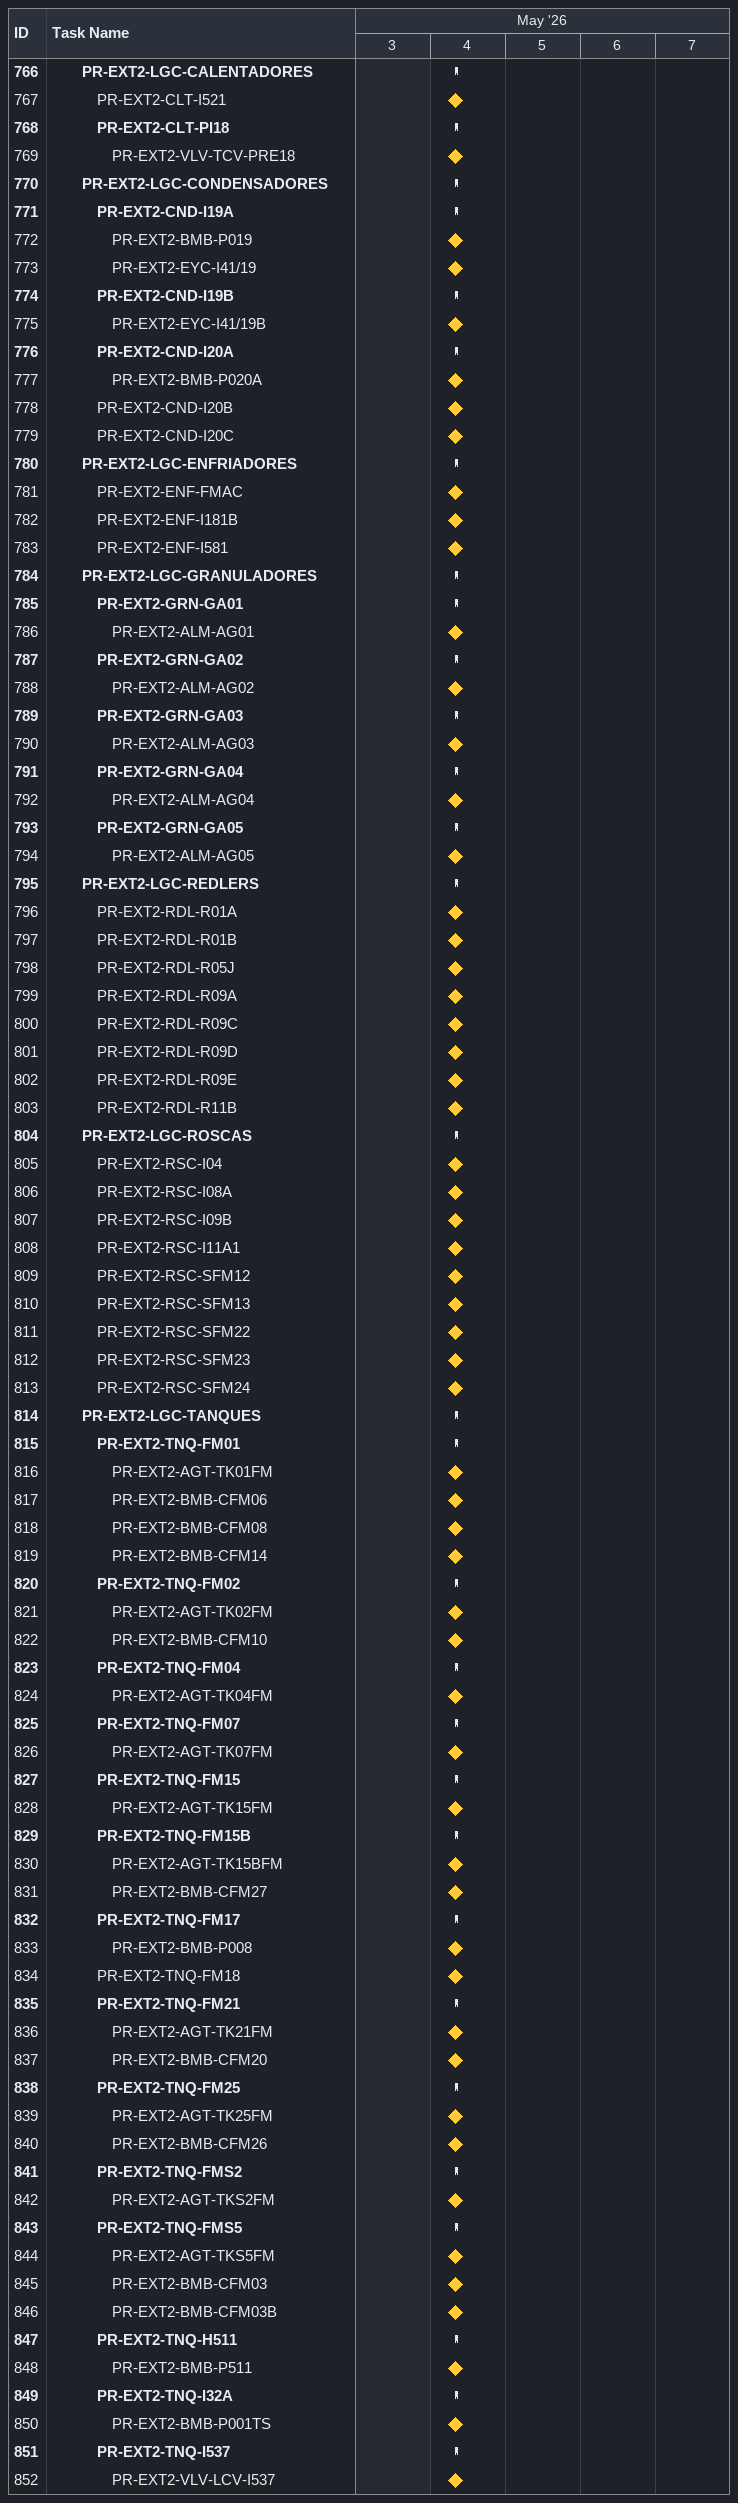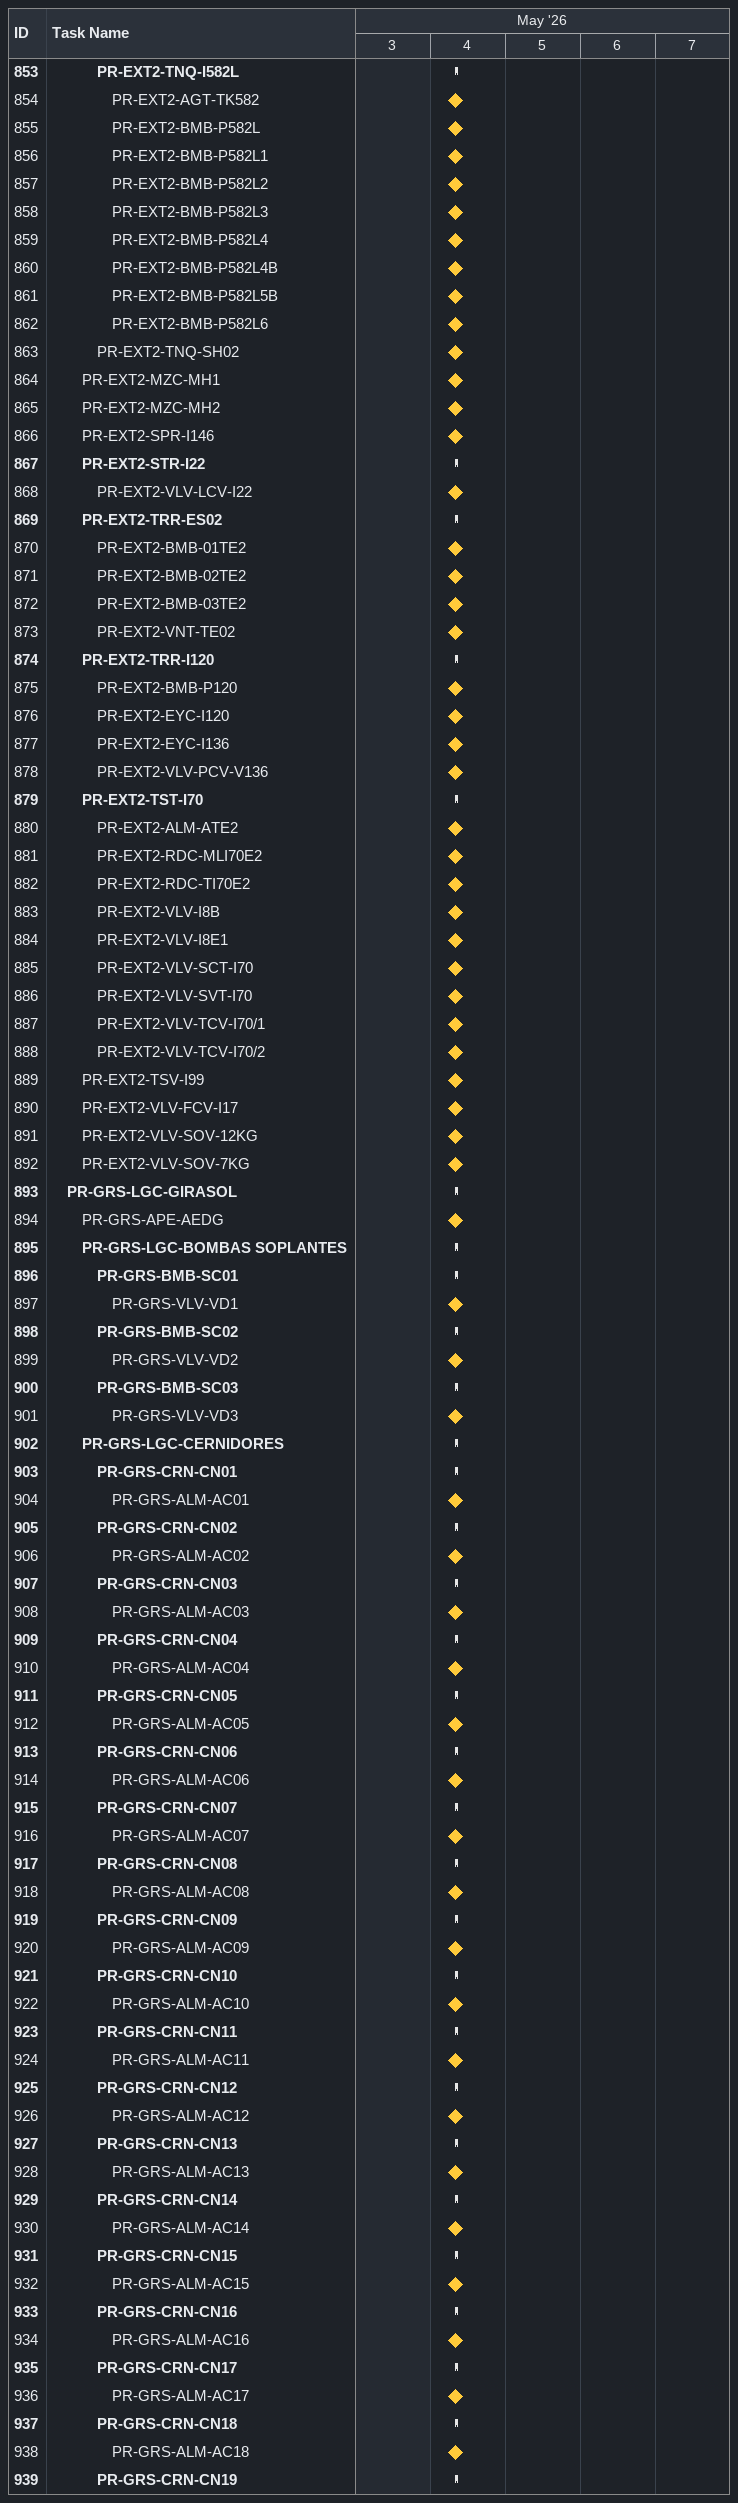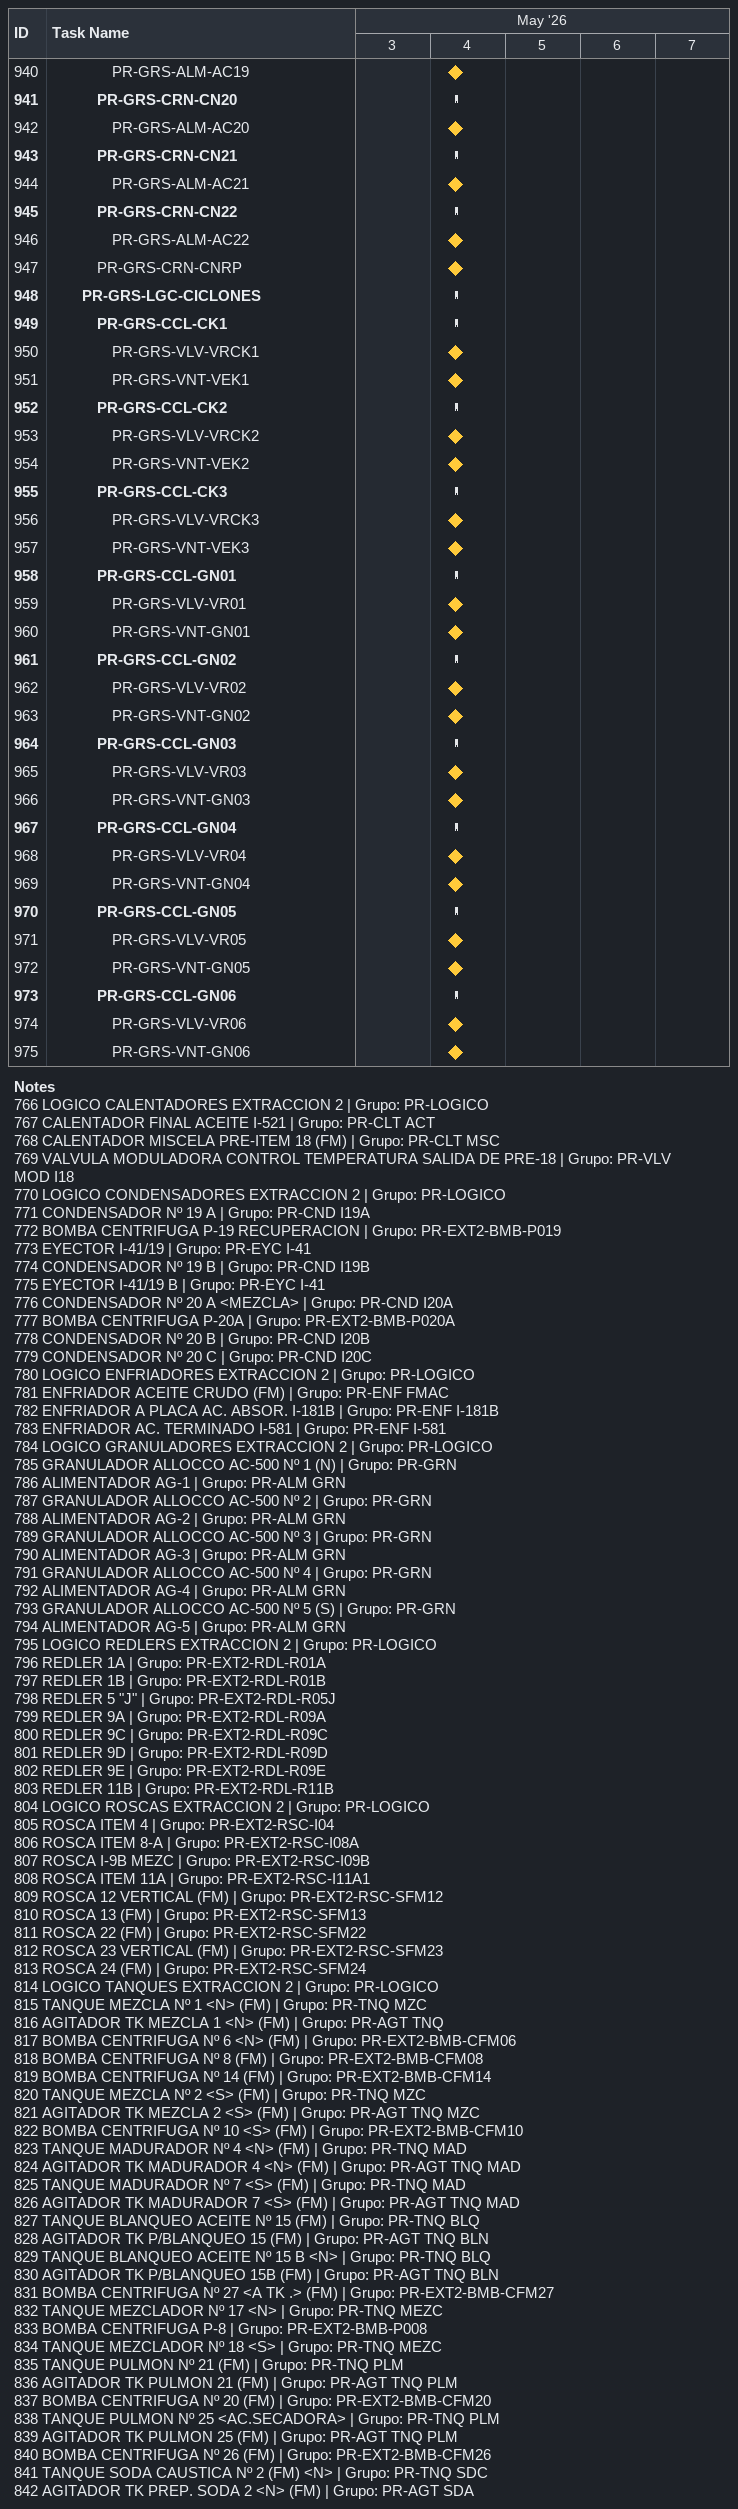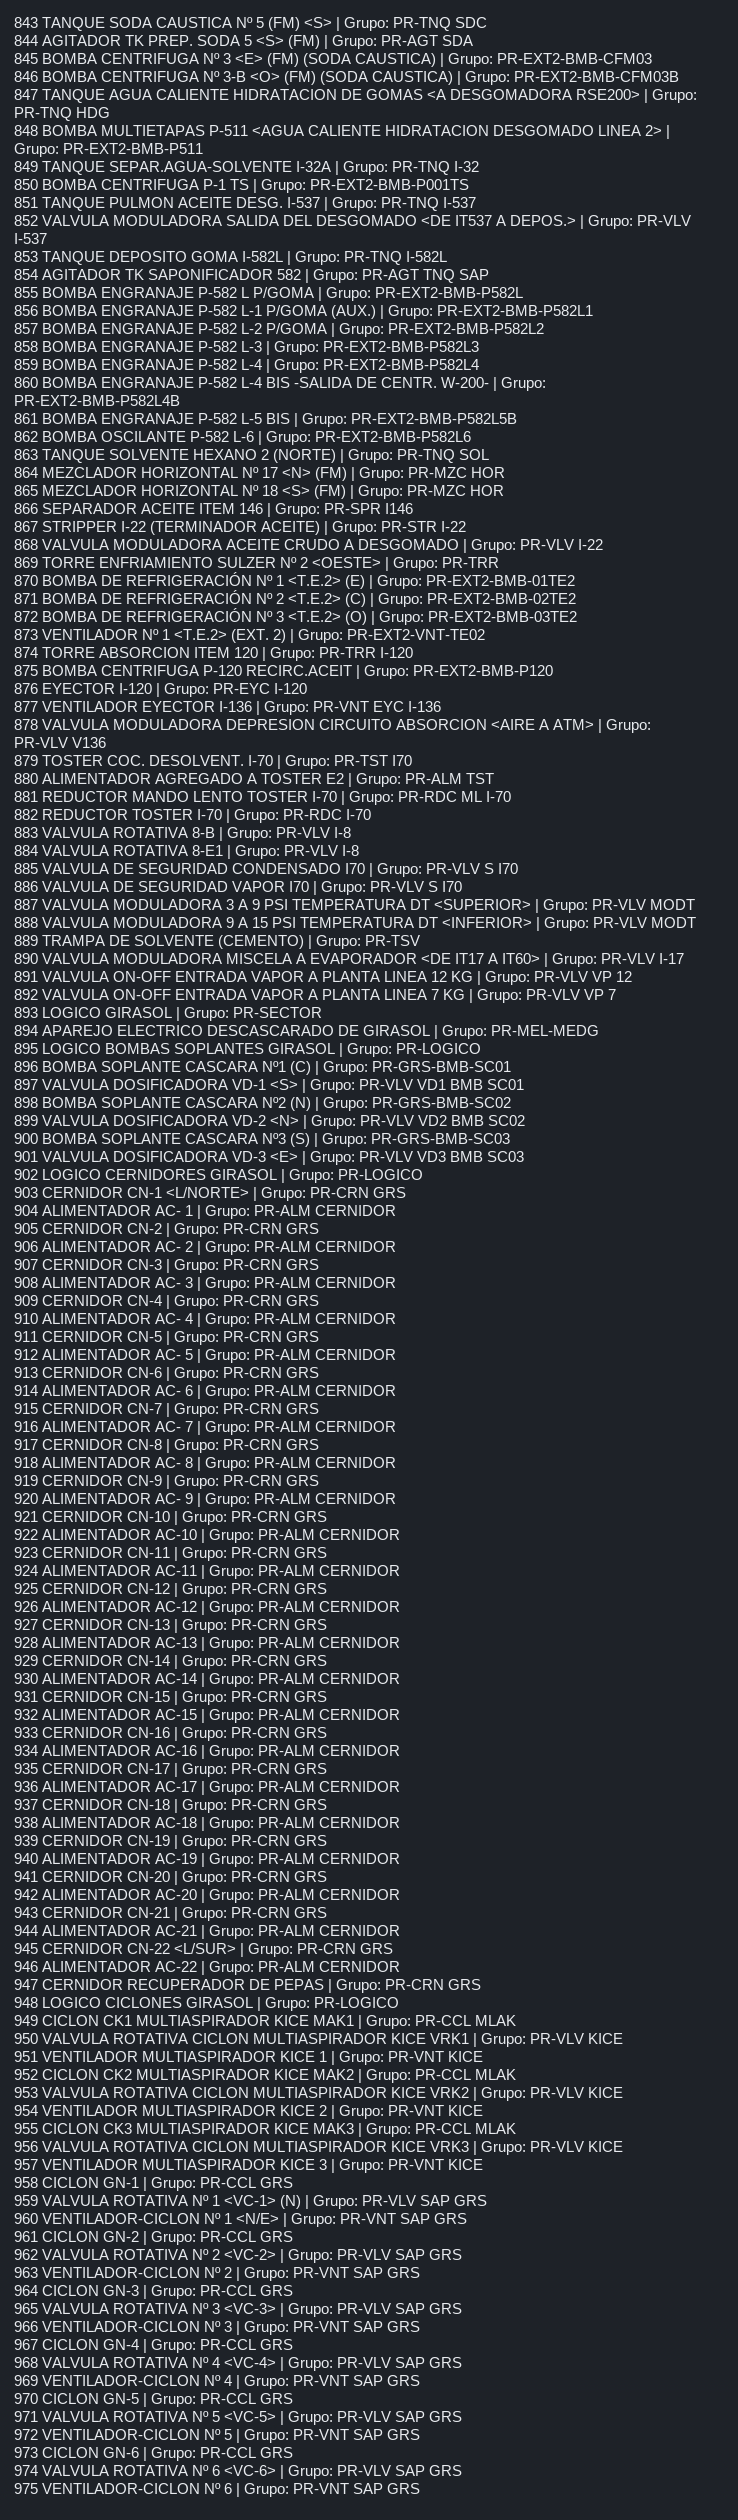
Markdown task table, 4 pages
| ID | Level | Task | Start | Finish |
|---|---|---|---|---|
| 766 | 3 | **PR-EXT2-LGC-CALENTADORES** | 2026-05-04 | 2026-05-04 |
| 767 | 4 | PR-EXT2-CLT-I521 (milestone) | 2026-05-04 | 2026-05-04 |
| 768 | 4 | **PR-EXT2-CLT-PI18** | 2026-05-04 | 2026-05-04 |
| 769 | 5 | PR-EXT2-VLV-TCV-PRE18 (milestone) | 2026-05-04 | 2026-05-04 |
| 770 | 3 | **PR-EXT2-LGC-CONDENSADORES** | 2026-05-04 | 2026-05-04 |
| 771 | 4 | **PR-EXT2-CND-I19A** | 2026-05-04 | 2026-05-04 |
| 772 | 5 | PR-EXT2-BMB-P019 (milestone) | 2026-05-04 | 2026-05-04 |
| 773 | 5 | PR-EXT2-EYC-I41/19 (milestone) | 2026-05-04 | 2026-05-04 |
| 774 | 4 | **PR-EXT2-CND-I19B** | 2026-05-04 | 2026-05-04 |
| 775 | 5 | PR-EXT2-EYC-I41/19B (milestone) | 2026-05-04 | 2026-05-04 |
| 776 | 4 | **PR-EXT2-CND-I20A** | 2026-05-04 | 2026-05-04 |
| 777 | 5 | PR-EXT2-BMB-P020A (milestone) | 2026-05-04 | 2026-05-04 |
| 778 | 4 | PR-EXT2-CND-I20B (milestone) | 2026-05-04 | 2026-05-04 |
| 779 | 4 | PR-EXT2-CND-I20C (milestone) | 2026-05-04 | 2026-05-04 |
| 780 | 3 | **PR-EXT2-LGC-ENFRIADORES** | 2026-05-04 | 2026-05-04 |
| 781 | 4 | PR-EXT2-ENF-FMAC (milestone) | 2026-05-04 | 2026-05-04 |
| 782 | 4 | PR-EXT2-ENF-I181B (milestone) | 2026-05-04 | 2026-05-04 |
| 783 | 4 | PR-EXT2-ENF-I581 (milestone) | 2026-05-04 | 2026-05-04 |
| 784 | 3 | **PR-EXT2-LGC-GRANULADORES** | 2026-05-04 | 2026-05-04 |
| 785 | 4 | **PR-EXT2-GRN-GA01** | 2026-05-04 | 2026-05-04 |
| 786 | 5 | PR-EXT2-ALM-AG01 (milestone) | 2026-05-04 | 2026-05-04 |
| 787 | 4 | **PR-EXT2-GRN-GA02** | 2026-05-04 | 2026-05-04 |
| 788 | 5 | PR-EXT2-ALM-AG02 (milestone) | 2026-05-04 | 2026-05-04 |
| 789 | 4 | **PR-EXT2-GRN-GA03** | 2026-05-04 | 2026-05-04 |
| 790 | 5 | PR-EXT2-ALM-AG03 (milestone) | 2026-05-04 | 2026-05-04 |
| 791 | 4 | **PR-EXT2-GRN-GA04** | 2026-05-04 | 2026-05-04 |
| 792 | 5 | PR-EXT2-ALM-AG04 (milestone) | 2026-05-04 | 2026-05-04 |
| 793 | 4 | **PR-EXT2-GRN-GA05** | 2026-05-04 | 2026-05-04 |
| 794 | 5 | PR-EXT2-ALM-AG05 (milestone) | 2026-05-04 | 2026-05-04 |
| 795 | 3 | **PR-EXT2-LGC-REDLERS** | 2026-05-04 | 2026-05-04 |
| 796 | 4 | PR-EXT2-RDL-R01A (milestone) | 2026-05-04 | 2026-05-04 |
| 797 | 4 | PR-EXT2-RDL-R01B (milestone) | 2026-05-04 | 2026-05-04 |
| 798 | 4 | PR-EXT2-RDL-R05J (milestone) | 2026-05-04 | 2026-05-04 |
| 799 | 4 | PR-EXT2-RDL-R09A (milestone) | 2026-05-04 | 2026-05-04 |
| 800 | 4 | PR-EXT2-RDL-R09C (milestone) | 2026-05-04 | 2026-05-04 |
| 801 | 4 | PR-EXT2-RDL-R09D (milestone) | 2026-05-04 | 2026-05-04 |
| 802 | 4 | PR-EXT2-RDL-R09E (milestone) | 2026-05-04 | 2026-05-04 |
| 803 | 4 | PR-EXT2-RDL-R11B (milestone) | 2026-05-04 | 2026-05-04 |
| 804 | 3 | **PR-EXT2-LGC-ROSCAS** | 2026-05-04 | 2026-05-04 |
| 805 | 4 | PR-EXT2-RSC-I04 (milestone) | 2026-05-04 | 2026-05-04 |
| 806 | 4 | PR-EXT2-RSC-I08A (milestone) | 2026-05-04 | 2026-05-04 |
| 807 | 4 | PR-EXT2-RSC-I09B (milestone) | 2026-05-04 | 2026-05-04 |
| 808 | 4 | PR-EXT2-RSC-I11A1 (milestone) | 2026-05-04 | 2026-05-04 |
| 809 | 4 | PR-EXT2-RSC-SFM12 (milestone) | 2026-05-04 | 2026-05-04 |
| 810 | 4 | PR-EXT2-RSC-SFM13 (milestone) | 2026-05-04 | 2026-05-04 |
| 811 | 4 | PR-EXT2-RSC-SFM22 (milestone) | 2026-05-04 | 2026-05-04 |
| 812 | 4 | PR-EXT2-RSC-SFM23 (milestone) | 2026-05-04 | 2026-05-04 |
| 813 | 4 | PR-EXT2-RSC-SFM24 (milestone) | 2026-05-04 | 2026-05-04 |
| 814 | 3 | **PR-EXT2-LGC-TANQUES** | 2026-05-04 | 2026-05-04 |
| 815 | 4 | **PR-EXT2-TNQ-FM01** | 2026-05-04 | 2026-05-04 |
| 816 | 5 | PR-EXT2-AGT-TK01FM (milestone) | 2026-05-04 | 2026-05-04 |
| 817 | 5 | PR-EXT2-BMB-CFM06 (milestone) | 2026-05-04 | 2026-05-04 |
| 818 | 5 | PR-EXT2-BMB-CFM08 (milestone) | 2026-05-04 | 2026-05-04 |
| 819 | 5 | PR-EXT2-BMB-CFM14 (milestone) | 2026-05-04 | 2026-05-04 |
| 820 | 4 | **PR-EXT2-TNQ-FM02** | 2026-05-04 | 2026-05-04 |
| 821 | 5 | PR-EXT2-AGT-TK02FM (milestone) | 2026-05-04 | 2026-05-04 |
| 822 | 5 | PR-EXT2-BMB-CFM10 (milestone) | 2026-05-04 | 2026-05-04 |
| 823 | 4 | **PR-EXT2-TNQ-FM04** | 2026-05-04 | 2026-05-04 |
| 824 | 5 | PR-EXT2-AGT-TK04FM (milestone) | 2026-05-04 | 2026-05-04 |
| 825 | 4 | **PR-EXT2-TNQ-FM07** | 2026-05-04 | 2026-05-04 |
| 826 | 5 | PR-EXT2-AGT-TK07FM (milestone) | 2026-05-04 | 2026-05-04 |
| 827 | 4 | **PR-EXT2-TNQ-FM15** | 2026-05-04 | 2026-05-04 |
| 828 | 5 | PR-EXT2-AGT-TK15FM (milestone) | 2026-05-04 | 2026-05-04 |
| 829 | 4 | **PR-EXT2-TNQ-FM15B** | 2026-05-04 | 2026-05-04 |
| 830 | 5 | PR-EXT2-AGT-TK15BFM (milestone) | 2026-05-04 | 2026-05-04 |
| 831 | 5 | PR-EXT2-BMB-CFM27 (milestone) | 2026-05-04 | 2026-05-04 |
| 832 | 4 | **PR-EXT2-TNQ-FM17** | 2026-05-04 | 2026-05-04 |
| 833 | 5 | PR-EXT2-BMB-P008 (milestone) | 2026-05-04 | 2026-05-04 |
| 834 | 4 | PR-EXT2-TNQ-FM18 (milestone) | 2026-05-04 | 2026-05-04 |
| 835 | 4 | **PR-EXT2-TNQ-FM21** | 2026-05-04 | 2026-05-04 |
| 836 | 5 | PR-EXT2-AGT-TK21FM (milestone) | 2026-05-04 | 2026-05-04 |
| 837 | 5 | PR-EXT2-BMB-CFM20 (milestone) | 2026-05-04 | 2026-05-04 |
| 838 | 4 | **PR-EXT2-TNQ-FM25** | 2026-05-04 | 2026-05-04 |
| 839 | 5 | PR-EXT2-AGT-TK25FM (milestone) | 2026-05-04 | 2026-05-04 |
| 840 | 5 | PR-EXT2-BMB-CFM26 (milestone) | 2026-05-04 | 2026-05-04 |
| 841 | 4 | **PR-EXT2-TNQ-FMS2** | 2026-05-04 | 2026-05-04 |
| 842 | 5 | PR-EXT2-AGT-TKS2FM (milestone) | 2026-05-04 | 2026-05-04 |
| 843 | 4 | **PR-EXT2-TNQ-FMS5** | 2026-05-04 | 2026-05-04 |
| 844 | 5 | PR-EXT2-AGT-TKS5FM (milestone) | 2026-05-04 | 2026-05-04 |
| 845 | 5 | PR-EXT2-BMB-CFM03 (milestone) | 2026-05-04 | 2026-05-04 |
| 846 | 5 | PR-EXT2-BMB-CFM03B (milestone) | 2026-05-04 | 2026-05-04 |
| 847 | 4 | **PR-EXT2-TNQ-H511** | 2026-05-04 | 2026-05-04 |
| 848 | 5 | PR-EXT2-BMB-P511 (milestone) | 2026-05-04 | 2026-05-04 |
| 849 | 4 | **PR-EXT2-TNQ-I32A** | 2026-05-04 | 2026-05-04 |
| 850 | 5 | PR-EXT2-BMB-P001TS (milestone) | 2026-05-04 | 2026-05-04 |
| 851 | 4 | **PR-EXT2-TNQ-I537** | 2026-05-04 | 2026-05-04 |
| 852 | 5 | PR-EXT2-VLV-LCV-I537 (milestone) | 2026-05-04 | 2026-05-04 |
| 853 | 4 | **PR-EXT2-TNQ-I582L** | 2026-05-04 | 2026-05-04 |
| 854 | 5 | PR-EXT2-AGT-TK582 (milestone) | 2026-05-04 | 2026-05-04 |
| 855 | 5 | PR-EXT2-BMB-P582L (milestone) | 2026-05-04 | 2026-05-04 |
| 856 | 5 | PR-EXT2-BMB-P582L1 (milestone) | 2026-05-04 | 2026-05-04 |
| 857 | 5 | PR-EXT2-BMB-P582L2 (milestone) | 2026-05-04 | 2026-05-04 |
| 858 | 5 | PR-EXT2-BMB-P582L3 (milestone) | 2026-05-04 | 2026-05-04 |
| 859 | 5 | PR-EXT2-BMB-P582L4 (milestone) | 2026-05-04 | 2026-05-04 |
| 860 | 5 | PR-EXT2-BMB-P582L4B (milestone) | 2026-05-04 | 2026-05-04 |
| 861 | 5 | PR-EXT2-BMB-P582L5B (milestone) | 2026-05-04 | 2026-05-04 |
| 862 | 5 | PR-EXT2-BMB-P582L6 (milestone) | 2026-05-04 | 2026-05-04 |
| 863 | 4 | PR-EXT2-TNQ-SH02 (milestone) | 2026-05-04 | 2026-05-04 |
| 864 | 3 | PR-EXT2-MZC-MH1 (milestone) | 2026-05-04 | 2026-05-04 |
| 865 | 3 | PR-EXT2-MZC-MH2 (milestone) | 2026-05-04 | 2026-05-04 |
| 866 | 3 | PR-EXT2-SPR-I146 (milestone) | 2026-05-04 | 2026-05-04 |
| 867 | 3 | **PR-EXT2-STR-I22** | 2026-05-04 | 2026-05-04 |
| 868 | 4 | PR-EXT2-VLV-LCV-I22 (milestone) | 2026-05-04 | 2026-05-04 |
| 869 | 3 | **PR-EXT2-TRR-ES02** | 2026-05-04 | 2026-05-04 |
| 870 | 4 | PR-EXT2-BMB-01TE2 (milestone) | 2026-05-04 | 2026-05-04 |
| 871 | 4 | PR-EXT2-BMB-02TE2 (milestone) | 2026-05-04 | 2026-05-04 |
| 872 | 4 | PR-EXT2-BMB-03TE2 (milestone) | 2026-05-04 | 2026-05-04 |
| 873 | 4 | PR-EXT2-VNT-TE02 (milestone) | 2026-05-04 | 2026-05-04 |
| 874 | 3 | **PR-EXT2-TRR-I120** | 2026-05-04 | 2026-05-04 |
| 875 | 4 | PR-EXT2-BMB-P120 (milestone) | 2026-05-04 | 2026-05-04 |
| 876 | 4 | PR-EXT2-EYC-I120 (milestone) | 2026-05-04 | 2026-05-04 |
| 877 | 4 | PR-EXT2-EYC-I136 (milestone) | 2026-05-04 | 2026-05-04 |
| 878 | 4 | PR-EXT2-VLV-PCV-V136 (milestone) | 2026-05-04 | 2026-05-04 |
| 879 | 3 | **PR-EXT2-TST-I70** | 2026-05-04 | 2026-05-04 |
| 880 | 4 | PR-EXT2-ALM-ATE2 (milestone) | 2026-05-04 | 2026-05-04 |
| 881 | 4 | PR-EXT2-RDC-MLI70E2 (milestone) | 2026-05-04 | 2026-05-04 |
| 882 | 4 | PR-EXT2-RDC-TI70E2 (milestone) | 2026-05-04 | 2026-05-04 |
| 883 | 4 | PR-EXT2-VLV-I8B (milestone) | 2026-05-04 | 2026-05-04 |
| 884 | 4 | PR-EXT2-VLV-I8E1 (milestone) | 2026-05-04 | 2026-05-04 |
| 885 | 4 | PR-EXT2-VLV-SCT-I70 (milestone) | 2026-05-04 | 2026-05-04 |
| 886 | 4 | PR-EXT2-VLV-SVT-I70 (milestone) | 2026-05-04 | 2026-05-04 |
| 887 | 4 | PR-EXT2-VLV-TCV-I70/1 (milestone) | 2026-05-04 | 2026-05-04 |
| 888 | 4 | PR-EXT2-VLV-TCV-I70/2 (milestone) | 2026-05-04 | 2026-05-04 |
| 889 | 3 | PR-EXT2-TSV-I99 (milestone) | 2026-05-04 | 2026-05-04 |
| 890 | 3 | PR-EXT2-VLV-FCV-I17 (milestone) | 2026-05-04 | 2026-05-04 |
| 891 | 3 | PR-EXT2-VLV-SOV-12KG (milestone) | 2026-05-04 | 2026-05-04 |
| 892 | 3 | PR-EXT2-VLV-SOV-7KG (milestone) | 2026-05-04 | 2026-05-04 |
| 893 | 2 | **PR-GRS-LGC-GIRASOL** | 2026-05-04 | 2026-05-04 |
| 894 | 3 | PR-GRS-APE-AEDG (milestone) | 2026-05-04 | 2026-05-04 |
| 895 | 3 | **PR-GRS-LGC-BOMBAS SOPLANTES** | 2026-05-04 | 2026-05-04 |
| 896 | 4 | **PR-GRS-BMB-SC01** | 2026-05-04 | 2026-05-04 |
| 897 | 5 | PR-GRS-VLV-VD1 (milestone) | 2026-05-04 | 2026-05-04 |
| 898 | 4 | **PR-GRS-BMB-SC02** | 2026-05-04 | 2026-05-04 |
| 899 | 5 | PR-GRS-VLV-VD2 (milestone) | 2026-05-04 | 2026-05-04 |
| 900 | 4 | **PR-GRS-BMB-SC03** | 2026-05-04 | 2026-05-04 |
| 901 | 5 | PR-GRS-VLV-VD3 (milestone) | 2026-05-04 | 2026-05-04 |
| 902 | 3 | **PR-GRS-LGC-CERNIDORES** | 2026-05-04 | 2026-05-04 |
| 903 | 4 | **PR-GRS-CRN-CN01** | 2026-05-04 | 2026-05-04 |
| 904 | 5 | PR-GRS-ALM-AC01 (milestone) | 2026-05-04 | 2026-05-04 |
| 905 | 4 | **PR-GRS-CRN-CN02** | 2026-05-04 | 2026-05-04 |
| 906 | 5 | PR-GRS-ALM-AC02 (milestone) | 2026-05-04 | 2026-05-04 |
| 907 | 4 | **PR-GRS-CRN-CN03** | 2026-05-04 | 2026-05-04 |
| 908 | 5 | PR-GRS-ALM-AC03 (milestone) | 2026-05-04 | 2026-05-04 |
| 909 | 4 | **PR-GRS-CRN-CN04** | 2026-05-04 | 2026-05-04 |
| 910 | 5 | PR-GRS-ALM-AC04 (milestone) | 2026-05-04 | 2026-05-04 |
| 911 | 4 | **PR-GRS-CRN-CN05** | 2026-05-04 | 2026-05-04 |
| 912 | 5 | PR-GRS-ALM-AC05 (milestone) | 2026-05-04 | 2026-05-04 |
| 913 | 4 | **PR-GRS-CRN-CN06** | 2026-05-04 | 2026-05-04 |
| 914 | 5 | PR-GRS-ALM-AC06 (milestone) | 2026-05-04 | 2026-05-04 |
| 915 | 4 | **PR-GRS-CRN-CN07** | 2026-05-04 | 2026-05-04 |
| 916 | 5 | PR-GRS-ALM-AC07 (milestone) | 2026-05-04 | 2026-05-04 |
| 917 | 4 | **PR-GRS-CRN-CN08** | 2026-05-04 | 2026-05-04 |
| 918 | 5 | PR-GRS-ALM-AC08 (milestone) | 2026-05-04 | 2026-05-04 |
| 919 | 4 | **PR-GRS-CRN-CN09** | 2026-05-04 | 2026-05-04 |
| 920 | 5 | PR-GRS-ALM-AC09 (milestone) | 2026-05-04 | 2026-05-04 |
| 921 | 4 | **PR-GRS-CRN-CN10** | 2026-05-04 | 2026-05-04 |
| 922 | 5 | PR-GRS-ALM-AC10 (milestone) | 2026-05-04 | 2026-05-04 |
| 923 | 4 | **PR-GRS-CRN-CN11** | 2026-05-04 | 2026-05-04 |
| 924 | 5 | PR-GRS-ALM-AC11 (milestone) | 2026-05-04 | 2026-05-04 |
| 925 | 4 | **PR-GRS-CRN-CN12** | 2026-05-04 | 2026-05-04 |
| 926 | 5 | PR-GRS-ALM-AC12 (milestone) | 2026-05-04 | 2026-05-04 |
| 927 | 4 | **PR-GRS-CRN-CN13** | 2026-05-04 | 2026-05-04 |
| 928 | 5 | PR-GRS-ALM-AC13 (milestone) | 2026-05-04 | 2026-05-04 |
| 929 | 4 | **PR-GRS-CRN-CN14** | 2026-05-04 | 2026-05-04 |
| 930 | 5 | PR-GRS-ALM-AC14 (milestone) | 2026-05-04 | 2026-05-04 |
| 931 | 4 | **PR-GRS-CRN-CN15** | 2026-05-04 | 2026-05-04 |
| 932 | 5 | PR-GRS-ALM-AC15 (milestone) | 2026-05-04 | 2026-05-04 |
| 933 | 4 | **PR-GRS-CRN-CN16** | 2026-05-04 | 2026-05-04 |
| 934 | 5 | PR-GRS-ALM-AC16 (milestone) | 2026-05-04 | 2026-05-04 |
| 935 | 4 | **PR-GRS-CRN-CN17** | 2026-05-04 | 2026-05-04 |
| 936 | 5 | PR-GRS-ALM-AC17 (milestone) | 2026-05-04 | 2026-05-04 |
| 937 | 4 | **PR-GRS-CRN-CN18** | 2026-05-04 | 2026-05-04 |
| 938 | 5 | PR-GRS-ALM-AC18 (milestone) | 2026-05-04 | 2026-05-04 |
| 939 | 4 | **PR-GRS-CRN-CN19** | 2026-05-04 | 2026-05-04 |
| 940 | 5 | PR-GRS-ALM-AC19 (milestone) | 2026-05-04 | 2026-05-04 |
| 941 | 4 | **PR-GRS-CRN-CN20** | 2026-05-04 | 2026-05-04 |
| 942 | 5 | PR-GRS-ALM-AC20 (milestone) | 2026-05-04 | 2026-05-04 |
| 943 | 4 | **PR-GRS-CRN-CN21** | 2026-05-04 | 2026-05-04 |
| 944 | 5 | PR-GRS-ALM-AC21 (milestone) | 2026-05-04 | 2026-05-04 |
| 945 | 4 | **PR-GRS-CRN-CN22** | 2026-05-04 | 2026-05-04 |
| 946 | 5 | PR-GRS-ALM-AC22 (milestone) | 2026-05-04 | 2026-05-04 |
| 947 | 4 | PR-GRS-CRN-CNRP (milestone) | 2026-05-04 | 2026-05-04 |
| 948 | 3 | **PR-GRS-LGC-CICLONES** | 2026-05-04 | 2026-05-04 |
| 949 | 4 | **PR-GRS-CCL-CK1** | 2026-05-04 | 2026-05-04 |
| 950 | 5 | PR-GRS-VLV-VRCK1 (milestone) | 2026-05-04 | 2026-05-04 |
| 951 | 5 | PR-GRS-VNT-VEK1 (milestone) | 2026-05-04 | 2026-05-04 |
| 952 | 4 | **PR-GRS-CCL-CK2** | 2026-05-04 | 2026-05-04 |
| 953 | 5 | PR-GRS-VLV-VRCK2 (milestone) | 2026-05-04 | 2026-05-04 |
| 954 | 5 | PR-GRS-VNT-VEK2 (milestone) | 2026-05-04 | 2026-05-04 |
| 955 | 4 | **PR-GRS-CCL-CK3** | 2026-05-04 | 2026-05-04 |
| 956 | 5 | PR-GRS-VLV-VRCK3 (milestone) | 2026-05-04 | 2026-05-04 |
| 957 | 5 | PR-GRS-VNT-VEK3 (milestone) | 2026-05-04 | 2026-05-04 |
| 958 | 4 | **PR-GRS-CCL-GN01** | 2026-05-04 | 2026-05-04 |
| 959 | 5 | PR-GRS-VLV-VR01 (milestone) | 2026-05-04 | 2026-05-04 |
| 960 | 5 | PR-GRS-VNT-GN01 (milestone) | 2026-05-04 | 2026-05-04 |
| 961 | 4 | **PR-GRS-CCL-GN02** | 2026-05-04 | 2026-05-04 |
| 962 | 5 | PR-GRS-VLV-VR02 (milestone) | 2026-05-04 | 2026-05-04 |
| 963 | 5 | PR-GRS-VNT-GN02 (milestone) | 2026-05-04 | 2026-05-04 |
| 964 | 4 | **PR-GRS-CCL-GN03** | 2026-05-04 | 2026-05-04 |
| 965 | 5 | PR-GRS-VLV-VR03 (milestone) | 2026-05-04 | 2026-05-04 |
| 966 | 5 | PR-GRS-VNT-GN03 (milestone) | 2026-05-04 | 2026-05-04 |
| 967 | 4 | **PR-GRS-CCL-GN04** | 2026-05-04 | 2026-05-04 |
| 968 | 5 | PR-GRS-VLV-VR04 (milestone) | 2026-05-04 | 2026-05-04 |
| 969 | 5 | PR-GRS-VNT-GN04 (milestone) | 2026-05-04 | 2026-05-04 |
| 970 | 4 | **PR-GRS-CCL-GN05** | 2026-05-04 | 2026-05-04 |
| 971 | 5 | PR-GRS-VLV-VR05 (milestone) | 2026-05-04 | 2026-05-04 |
| 972 | 5 | PR-GRS-VNT-GN05 (milestone) | 2026-05-04 | 2026-05-04 |
| 973 | 4 | **PR-GRS-CCL-GN06** | 2026-05-04 | 2026-05-04 |
| 974 | 5 | PR-GRS-VLV-VR06 (milestone) | 2026-05-04 | 2026-05-04 |
| 975 | 5 | PR-GRS-VNT-GN06 (milestone) | 2026-05-04 | 2026-05-04 |

Notes
- 766: LOGICO CALENTADORES EXTRACCION 2 | Grupo: PR-LOGICO
- 767: CALENTADOR FINAL ACEITE I-521 | Grupo: PR-CLT ACT
- 768: CALENTADOR MISCELA PRE-ITEM 18 (FM) | Grupo: PR-CLT MSC
- 769: VALVULA MODULADORA CONTROL TEMPERATURA SALIDA DE PRE-18 | Grupo: PR-VLV MOD I18
- 770: LOGICO CONDENSADORES EXTRACCION 2 | Grupo: PR-LOGICO
- 771: CONDENSADOR Nº 19 A | Grupo: PR-CND I19A
- 772: BOMBA CENTRIFUGA P-19 RECUPERACION | Grupo: PR-EXT2-BMB-P019
- 773: EYECTOR I-41/19 | Grupo: PR-EYC I-41
- 774: CONDENSADOR Nº 19 B | Grupo: PR-CND I19B
- 775: EYECTOR I-41/19 B | Grupo: PR-EYC I-41
- 776: CONDENSADOR Nº 20 A <MEZCLA> | Grupo: PR-CND I20A
- 777: BOMBA CENTRIFUGA P-20A | Grupo: PR-EXT2-BMB-P020A
- 778: CONDENSADOR Nº 20 B | Grupo: PR-CND I20B
- 779: CONDENSADOR Nº 20 C | Grupo: PR-CND I20C
- 780: LOGICO ENFRIADORES EXTRACCION 2 | Grupo: PR-LOGICO
- 781: ENFRIADOR ACEITE CRUDO (FM) | Grupo: PR-ENF FMAC
- 782: ENFRIADOR A PLACA AC. ABSOR. I-181B | Grupo: PR-ENF I-181B
- 783: ENFRIADOR AC. TERMINADO I-581 | Grupo: PR-ENF I-581
- 784: LOGICO GRANULADORES EXTRACCION 2 | Grupo: PR-LOGICO
- 785: GRANULADOR ALLOCCO AC-500 Nº 1 (N) | Grupo: PR-GRN
- 786: ALIMENTADOR AG-1 | Grupo: PR-ALM GRN
- 787: GRANULADOR ALLOCCO AC-500 Nº 2 | Grupo: PR-GRN
- 788: ALIMENTADOR AG-2 | Grupo: PR-ALM GRN
- 789: GRANULADOR ALLOCCO AC-500 Nº 3 | Grupo: PR-GRN
- 790: ALIMENTADOR AG-3 | Grupo: PR-ALM GRN
- 791: GRANULADOR ALLOCCO AC-500 Nº 4 | Grupo: PR-GRN
- 792: ALIMENTADOR AG-4 | Grupo: PR-ALM GRN
- 793: GRANULADOR ALLOCCO AC-500 Nº 5 (S) | Grupo: PR-GRN
- 794: ALIMENTADOR AG-5 | Grupo: PR-ALM GRN
- 795: LOGICO REDLERS EXTRACCION 2 | Grupo: PR-LOGICO
- 796: REDLER 1A | Grupo: PR-EXT2-RDL-R01A
- 797: REDLER 1B | Grupo: PR-EXT2-RDL-R01B
- 798: REDLER 5 "J" | Grupo: PR-EXT2-RDL-R05J
- 799: REDLER 9A | Grupo: PR-EXT2-RDL-R09A
- 800: REDLER 9C | Grupo: PR-EXT2-RDL-R09C
- 801: REDLER 9D | Grupo: PR-EXT2-RDL-R09D
- 802: REDLER 9E | Grupo: PR-EXT2-RDL-R09E
- 803: REDLER 11B | Grupo: PR-EXT2-RDL-R11B
- 804: LOGICO ROSCAS EXTRACCION 2 | Grupo: PR-LOGICO
- 805: ROSCA ITEM 4 | Grupo: PR-EXT2-RSC-I04
- 806: ROSCA ITEM 8-A | Grupo: PR-EXT2-RSC-I08A
- 807: ROSCA I-9B MEZC | Grupo: PR-EXT2-RSC-I09B
- 808: ROSCA ITEM 11A | Grupo: PR-EXT2-RSC-I11A1
- 809: ROSCA 12 VERTICAL (FM) | Grupo: PR-EXT2-RSC-SFM12
- 810: ROSCA 13 (FM) | Grupo: PR-EXT2-RSC-SFM13
- 811: ROSCA 22 (FM) | Grupo: PR-EXT2-RSC-SFM22
- 812: ROSCA 23 VERTICAL (FM) | Grupo: PR-EXT2-RSC-SFM23
- 813: ROSCA 24 (FM) | Grupo: PR-EXT2-RSC-SFM24
- 814: LOGICO TANQUES EXTRACCION 2 | Grupo: PR-LOGICO
- 815: TANQUE MEZCLA Nº 1 <N> (FM) | Grupo: PR-TNQ MZC
- 816: AGITADOR TK MEZCLA 1 <N> (FM) | Grupo: PR-AGT TNQ
- 817: BOMBA CENTRIFUGA Nº 6 <N> (FM) | Grupo: PR-EXT2-BMB-CFM06
- 818: BOMBA CENTRIFUGA Nº 8 (FM) | Grupo: PR-EXT2-BMB-CFM08
- 819: BOMBA CENTRIFUGA Nº 14 (FM) | Grupo: PR-EXT2-BMB-CFM14
- 820: TANQUE MEZCLA Nº 2 <S> (FM) | Grupo: PR-TNQ MZC
- 821: AGITADOR TK MEZCLA 2 <S> (FM) | Grupo: PR-AGT TNQ MZC
- 822: BOMBA CENTRIFUGA Nº 10 <S> (FM) | Grupo: PR-EXT2-BMB-CFM10
- 823: TANQUE MADURADOR Nº 4 <N> (FM) | Grupo: PR-TNQ MAD
- 824: AGITADOR TK MADURADOR 4 <N> (FM) | Grupo: PR-AGT TNQ MAD
- 825: TANQUE MADURADOR Nº 7 <S> (FM) | Grupo: PR-TNQ MAD
- 826: AGITADOR TK MADURADOR 7 <S> (FM) | Grupo: PR-AGT TNQ MAD
- 827: TANQUE BLANQUEO ACEITE Nº 15 (FM) | Grupo: PR-TNQ BLQ
- 828: AGITADOR TK P/BLANQUEO 15 (FM) | Grupo: PR-AGT TNQ BLN
- 829: TANQUE BLANQUEO ACEITE Nº 15 B <N> | Grupo: PR-TNQ BLQ
- 830: AGITADOR TK P/BLANQUEO 15B (FM) | Grupo: PR-AGT TNQ BLN
- 831: BOMBA CENTRIFUGA Nº 27 <A TK .> (FM) | Grupo: PR-EXT2-BMB-CFM27
- 832: TANQUE MEZCLADOR Nº 17 <N> | Grupo: PR-TNQ MEZC
- 833: BOMBA CENTRIFUGA P-8 | Grupo: PR-EXT2-BMB-P008
- 834: TANQUE MEZCLADOR Nº 18 <S> | Grupo: PR-TNQ MEZC
- 835: TANQUE PULMON Nº 21 (FM) | Grupo: PR-TNQ PLM
- 836: AGITADOR TK PULMON 21 (FM) | Grupo: PR-AGT TNQ PLM
- 837: BOMBA CENTRIFUGA Nº 20 (FM) | Grupo: PR-EXT2-BMB-CFM20
- 838: TANQUE PULMON Nº 25 <AC.SECADORA> | Grupo: PR-TNQ PLM
- 839: AGITADOR TK PULMON 25 (FM) | Grupo: PR-AGT TNQ PLM
- 840: BOMBA CENTRIFUGA Nº 26 (FM) | Grupo: PR-EXT2-BMB-CFM26
- 841: TANQUE SODA CAUSTICA Nº 2 (FM) <N> | Grupo: PR-TNQ SDC
- 842: AGITADOR TK PREP. SODA 2 <N> (FM) | Grupo: PR-AGT SDA
- 843: TANQUE SODA CAUSTICA Nº 5 (FM) <S> | Grupo: PR-TNQ SDC
- 844: AGITADOR TK PREP. SODA 5 <S> (FM) | Grupo: PR-AGT SDA
- 845: BOMBA CENTRIFUGA Nº 3 <E> (FM) (SODA CAUSTICA) | Grupo: PR-EXT2-BMB-CFM03
- 846: BOMBA CENTRIFUGA Nº 3-B <O> (FM) (SODA CAUSTICA) | Grupo: PR-EXT2-BMB-CFM03B
- 847: TANQUE AGUA CALIENTE HIDRATACION DE GOMAS <A DESGOMADORA RSE200> | Grupo: PR-TNQ HDG
- 848: BOMBA MULTIETAPAS P-511 <AGUA CALIENTE HIDRATACION DESGOMADO LINEA 2> | Grupo: PR-EXT2-BMB-P511
- 849: TANQUE SEPAR.AGUA-SOLVENTE I-32A | Grupo: PR-TNQ I-32
- 850: BOMBA CENTRIFUGA P-1 TS | Grupo: PR-EXT2-BMB-P001TS
- 851: TANQUE PULMON ACEITE DESG. I-537 | Grupo: PR-TNQ I-537
- 852: VALVULA MODULADORA SALIDA DEL DESGOMADO <DE IT537 A DEPOS.> | Grupo: PR-VLV I-537
- 853: TANQUE DEPOSITO GOMA I-582L | Grupo: PR-TNQ I-582L
- 854: AGITADOR TK SAPONIFICADOR 582 | Grupo: PR-AGT TNQ SAP
- 855: BOMBA ENGRANAJE P-582 L P/GOMA | Grupo: PR-EXT2-BMB-P582L
- 856: BOMBA ENGRANAJE P-582 L-1 P/GOMA (AUX.) | Grupo: PR-EXT2-BMB-P582L1
- 857: BOMBA ENGRANAJE P-582 L-2 P/GOMA | Grupo: PR-EXT2-BMB-P582L2
- 858: BOMBA ENGRANAJE P-582 L-3 | Grupo: PR-EXT2-BMB-P582L3
- 859: BOMBA ENGRANAJE P-582 L-4 | Grupo: PR-EXT2-BMB-P582L4
- 860: BOMBA ENGRANAJE P-582 L-4 BIS -SALIDA DE CENTR. W-200- | Grupo: PR-EXT2-BMB-P582L4B
- 861: BOMBA ENGRANAJE P-582 L-5 BIS | Grupo: PR-EXT2-BMB-P582L5B
- 862: BOMBA OSCILANTE P-582 L-6 | Grupo: PR-EXT2-BMB-P582L6
- 863: TANQUE SOLVENTE HEXANO 2 (NORTE) | Grupo: PR-TNQ SOL
- 864: MEZCLADOR HORIZONTAL Nº 17 <N> (FM) | Grupo: PR-MZC HOR
- 865: MEZCLADOR HORIZONTAL Nº 18 <S> (FM) | Grupo: PR-MZC HOR
- 866: SEPARADOR ACEITE ITEM 146 | Grupo: PR-SPR I146
- 867: STRIPPER I-22 (TERMINADOR ACEITE) | Grupo: PR-STR I-22
- 868: VALVULA MODULADORA ACEITE CRUDO A DESGOMADO | Grupo: PR-VLV I-22
- 869: TORRE ENFRIAMIENTO SULZER Nº 2 <OESTE> | Grupo: PR-TRR
- 870: BOMBA DE REFRIGERACIÓN Nº 1 <T.E.2> (E) | Grupo: PR-EXT2-BMB-01TE2
- 871: BOMBA DE REFRIGERACIÓN Nº 2 <T.E.2> (C) | Grupo: PR-EXT2-BMB-02TE2
- 872: BOMBA DE REFRIGERACIÓN Nº 3 <T.E.2> (O) | Grupo: PR-EXT2-BMB-03TE2
- 873: VENTILADOR Nº 1 <T.E.2> (EXT. 2) | Grupo: PR-EXT2-VNT-TE02
- 874: TORRE ABSORCION ITEM 120 | Grupo: PR-TRR I-120
- 875: BOMBA CENTRIFUGA P-120 RECIRC.ACEIT | Grupo: PR-EXT2-BMB-P120
- 876: EYECTOR I-120 | Grupo: PR-EYC I-120
- 877: VENTILADOR EYECTOR I-136 | Grupo: PR-VNT EYC I-136
- 878: VALVULA MODULADORA DEPRESION CIRCUITO ABSORCION <AIRE A ATM> | Grupo: PR-VLV V136
- 879: TOSTER COC. DESOLVENT. I-70 | Grupo: PR-TST I70
- 880: ALIMENTADOR AGREGADO A TOSTER E2 | Grupo: PR-ALM TST
- 881: REDUCTOR MANDO LENTO TOSTER I-70 | Grupo: PR-RDC ML I-70
- 882: REDUCTOR TOSTER I-70 | Grupo: PR-RDC I-70
- 883: VALVULA ROTATIVA 8-B | Grupo: PR-VLV I-8
- 884: VALVULA ROTATIVA 8-E1 | Grupo: PR-VLV I-8
- 885: VALVULA DE SEGURIDAD CONDENSADO I70 | Grupo: PR-VLV S I70
- 886: VALVULA DE SEGURIDAD VAPOR I70 | Grupo: PR-VLV S I70
- 887: VALVULA MODULADORA 3 A 9 PSI TEMPERATURA DT <SUPERIOR> | Grupo: PR-VLV MODT
- 888: VALVULA MODULADORA 9 A 15 PSI TEMPERATURA DT <INFERIOR> | Grupo: PR-VLV MODT
- 889: TRAMPA DE SOLVENTE (CEMENTO) | Grupo: PR-TSV
- 890: VALVULA MODULADORA MISCELA A EVAPORADOR <DE IT17 A IT60> | Grupo: PR-VLV I-17
- 891: VALVULA ON-OFF ENTRADA VAPOR A PLANTA LINEA 12 KG | Grupo: PR-VLV VP 12
- 892: VALVULA ON-OFF ENTRADA VAPOR A PLANTA LINEA 7 KG | Grupo: PR-VLV VP 7
- 893: LOGICO GIRASOL | Grupo: PR-SECTOR
- 894: APAREJO ELECTRICO DESCASCARADO DE GIRASOL | Grupo: PR-MEL-MEDG
- 895: LOGICO BOMBAS SOPLANTES GIRASOL | Grupo: PR-LOGICO
- 896: BOMBA SOPLANTE CASCARA Nº1 (C) | Grupo: PR-GRS-BMB-SC01
- 897: VALVULA DOSIFICADORA VD-1 <S> | Grupo: PR-VLV VD1 BMB SC01
- 898: BOMBA SOPLANTE CASCARA Nº2 (N) | Grupo: PR-GRS-BMB-SC02
- 899: VALVULA DOSIFICADORA VD-2 <N> | Grupo: PR-VLV VD2 BMB SC02
- 900: BOMBA SOPLANTE CASCARA Nº3 (S) | Grupo: PR-GRS-BMB-SC03
- 901: VALVULA DOSIFICADORA VD-3 <E> | Grupo: PR-VLV VD3 BMB SC03
- 902: LOGICO CERNIDORES GIRASOL | Grupo: PR-LOGICO
- 903: CERNIDOR CN-1 <L/NORTE> | Grupo: PR-CRN GRS
- 904: ALIMENTADOR AC- 1 | Grupo: PR-ALM CERNIDOR
- 905: CERNIDOR CN-2 | Grupo: PR-CRN GRS
- 906: ALIMENTADOR AC- 2 | Grupo: PR-ALM CERNIDOR
- 907: CERNIDOR CN-3 | Grupo: PR-CRN GRS
- 908: ALIMENTADOR AC- 3 | Grupo: PR-ALM CERNIDOR
- 909: CERNIDOR CN-4 | Grupo: PR-CRN GRS
- 910: ALIMENTADOR AC- 4 | Grupo: PR-ALM CERNIDOR
- 911: CERNIDOR CN-5 | Grupo: PR-CRN GRS
- 912: ALIMENTADOR AC- 5 | Grupo: PR-ALM CERNIDOR
- 913: CERNIDOR CN-6 | Grupo: PR-CRN GRS
- 914: ALIMENTADOR AC- 6 | Grupo: PR-ALM CERNIDOR
- 915: CERNIDOR CN-7 | Grupo: PR-CRN GRS
- 916: ALIMENTADOR AC- 7 | Grupo: PR-ALM CERNIDOR
- 917: CERNIDOR CN-8 | Grupo: PR-CRN GRS
- 918: ALIMENTADOR AC- 8 | Grupo: PR-ALM CERNIDOR
- 919: CERNIDOR CN-9 | Grupo: PR-CRN GRS
- 920: ALIMENTADOR AC- 9 | Grupo: PR-ALM CERNIDOR
- 921: CERNIDOR CN-10 | Grupo: PR-CRN GRS
- 922: ALIMENTADOR AC-10 | Grupo: PR-ALM CERNIDOR
- 923: CERNIDOR CN-11 | Grupo: PR-CRN GRS
- 924: ALIMENTADOR AC-11 | Grupo: PR-ALM CERNIDOR
- 925: CERNIDOR CN-12 | Grupo: PR-CRN GRS
- 926: ALIMENTADOR AC-12 | Grupo: PR-ALM CERNIDOR
- 927: CERNIDOR CN-13 | Grupo: PR-CRN GRS
- 928: ALIMENTADOR AC-13 | Grupo: PR-ALM CERNIDOR
- 929: CERNIDOR CN-14 | Grupo: PR-CRN GRS
- 930: ALIMENTADOR AC-14 | Grupo: PR-ALM CERNIDOR
- 931: CERNIDOR CN-15 | Grupo: PR-CRN GRS
- 932: ALIMENTADOR AC-15 | Grupo: PR-ALM CERNIDOR
- 933: CERNIDOR CN-16 | Grupo: PR-CRN GRS
- 934: ALIMENTADOR AC-16 | Grupo: PR-ALM CERNIDOR
- 935: CERNIDOR CN-17 | Grupo: PR-CRN GRS
- 936: ALIMENTADOR AC-17 | Grupo: PR-ALM CERNIDOR
- 937: CERNIDOR CN-18 | Grupo: PR-CRN GRS
- 938: ALIMENTADOR AC-18 | Grupo: PR-ALM CERNIDOR
- 939: CERNIDOR CN-19 | Grupo: PR-CRN GRS
- 940: ALIMENTADOR AC-19 | Grupo: PR-ALM CERNIDOR
- 941: CERNIDOR CN-20 | Grupo: PR-CRN GRS
- 942: ALIMENTADOR AC-20 | Grupo: PR-ALM CERNIDOR
- 943: CERNIDOR CN-21 | Grupo: PR-CRN GRS
- 944: ALIMENTADOR AC-21 | Grupo: PR-ALM CERNIDOR
- 945: CERNIDOR CN-22 <L/SUR> | Grupo: PR-CRN GRS
- 946: ALIMENTADOR AC-22 | Grupo: PR-ALM CERNIDOR
- 947: CERNIDOR RECUPERADOR DE PEPAS | Grupo: PR-CRN GRS
- 948: LOGICO CICLONES GIRASOL | Grupo: PR-LOGICO
- 949: CICLON CK1 MULTIASPIRADOR KICE MAK1 | Grupo: PR-CCL MLAK
- 950: VALVULA ROTATIVA CICLON MULTIASPIRADOR KICE VRK1 | Grupo: PR-VLV KICE
- 951: VENTILADOR MULTIASPIRADOR KICE 1 | Grupo: PR-VNT KICE
- 952: CICLON CK2 MULTIASPIRADOR KICE MAK2 | Grupo: PR-CCL MLAK
- 953: VALVULA ROTATIVA CICLON MULTIASPIRADOR KICE VRK2 | Grupo: PR-VLV KICE
- 954: VENTILADOR MULTIASPIRADOR KICE 2 | Grupo: PR-VNT KICE
- 955: CICLON CK3 MULTIASPIRADOR KICE MAK3 | Grupo: PR-CCL MLAK
- 956: VALVULA ROTATIVA CICLON MULTIASPIRADOR KICE VRK3 | Grupo: PR-VLV KICE
- 957: VENTILADOR MULTIASPIRADOR KICE 3 | Grupo: PR-VNT KICE
- 958: CICLON GN-1 | Grupo: PR-CCL GRS
- 959: VALVULA ROTATIVA Nº 1 <VC-1> (N) | Grupo: PR-VLV SAP GRS
- 960: VENTILADOR-CICLON Nº 1 <N/E> | Grupo: PR-VNT SAP GRS
- 961: CICLON GN-2 | Grupo: PR-CCL GRS
- 962: VALVULA ROTATIVA Nº 2 <VC-2> | Grupo: PR-VLV SAP GRS
- 963: VENTILADOR-CICLON Nº 2 | Grupo: PR-VNT SAP GRS
- 964: CICLON GN-3 | Grupo: PR-CCL GRS
- 965: VALVULA ROTATIVA Nº 3 <VC-3> | Grupo: PR-VLV SAP GRS
- 966: VENTILADOR-CICLON Nº 3 | Grupo: PR-VNT SAP GRS
- 967: CICLON GN-4 | Grupo: PR-CCL GRS
- 968: VALVULA ROTATIVA Nº 4 <VC-4> | Grupo: PR-VLV SAP GRS
- 969: VENTILADOR-CICLON Nº 4 | Grupo: PR-VNT SAP GRS
- 970: CICLON GN-5 | Grupo: PR-CCL GRS
- 971: VALVULA ROTATIVA Nº 5 <VC-5> | Grupo: PR-VLV SAP GRS
- 972: VENTILADOR-CICLON Nº 5 | Grupo: PR-VNT SAP GRS
- 973: CICLON GN-6 | Grupo: PR-CCL GRS
- 974: VALVULA ROTATIVA Nº 6 <VC-6> | Grupo: PR-VLV SAP GRS
- 975: VENTILADOR-CICLON Nº 6 | Grupo: PR-VNT SAP GRS
